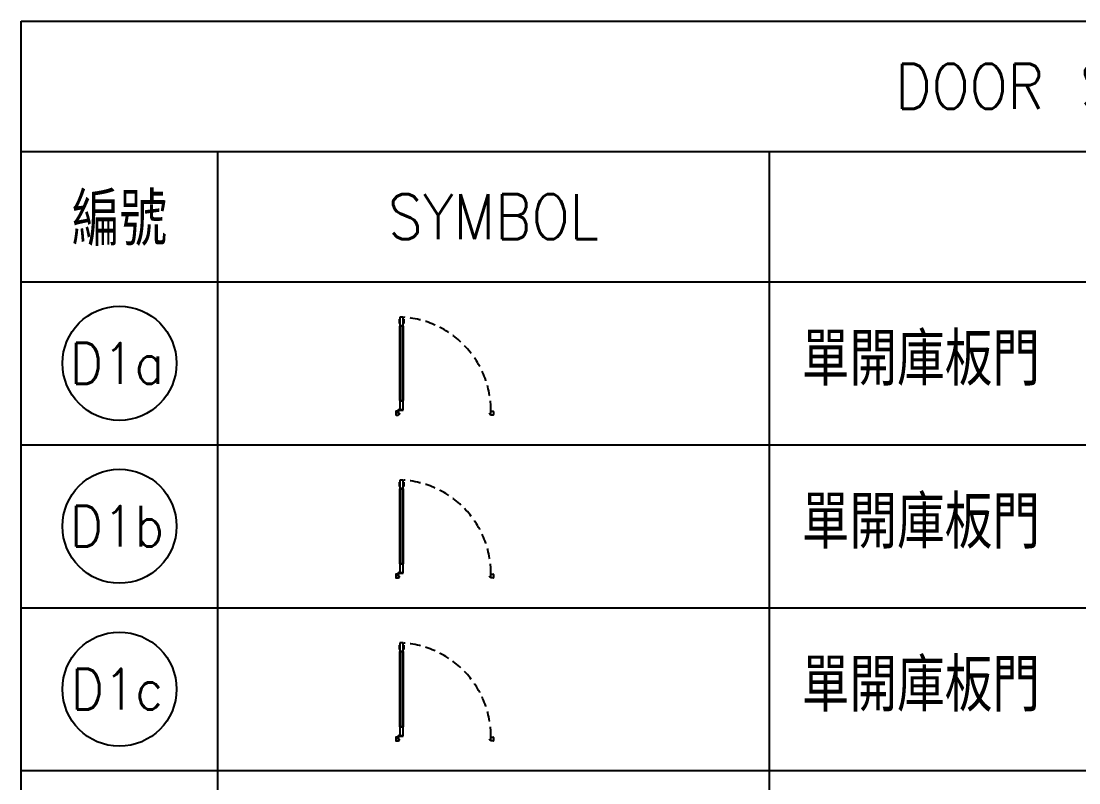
# Model space of a CAD drawing. Header units: millimetres. Extents: x -960 to 41501, y -1010 to 11880.
# Drawn here: x 32120 to 33419, y 3106 to 4041 of the extents above; entities that cross this region are included whole.
import ezdxf
from ezdxf.enums import TextEntityAlignment as Align

# ---------------------------------------------------------------- set-up
doc = ezdxf.new("R2010")
doc.units = ezdxf.units.MM
doc.header["$LTSCALE"] = 100
doc.linetypes.add('188K-SM-03-F10-ARCH-PA-Y2257103$0$DASHED', pattern=[19.05, 12.7, -6.35])
doc.layers.add('188K-SM-03-F10-ARCH-PA-Y2257103$0$K-TXT', color=7, linetype='Continuous')
doc.styles.add('188K-SM-03-F10-ARCH-PA-Y2257103$0$Standard', font='txt.shx', dxfattribs={"bigfont": 'chineset.shx'})

# ---------------------------------------------------------------- blocks, each defined once
blk = doc.blocks.new('188K-SM-03-F10-ARCH-PA-Y2257103')
at = {"layer": '188K-SM-03-F10-ARCH-PA-Y2257103$0$K-TXT'}
for p, q in [((32120.4, 4041.1), (35127.6, 4041.1)), ((32120.4, 321.1), (32120.4, 4041.1)), ((32120.4, 3881.1), (35127.6, 3881.1)), ((32361.8, 321.1), (32361.8, 3881.1)), ((33038.6, 3881.1), (33038.6, 321.1)), ((32120.4, 3721.1), (35127.6, 3721.1)), ((32120.4, 3521.1), (35127.6, 3521.1)), ((32120.4, 3321.1), (35127.6, 3321.1)), ((32120.4, 3121.1), (35127.6, 3121.1))]:
    blk.add_line(p, q, dxfattribs=at)
at = {"layer": '188K-SM-03-F10-ARCH-PA-Y2257103$0$K-TXT', "color": 4, "ltscale": 0.1}
for p, q in [((32585.2, 3675.1, 0), (32584.4, 3675.1, 0)), ((32584.4, 3675.1, 0), (32584.4, 3669.9, 0)), ((32589.4, 3677.8, 0), (32585.2, 3677.8, 0)), ((32585.2, 3677.8, 0), (32585.2, 3667.2, 0)), ((32585.2, 3669.9, 0), (32585.2, 3675.1, 0)), ((32589.4, 3667.2, 0), (32589.4, 3677.8, 0)), ((32589.4, 3675.1, 0), (32590.2, 3675.1, 0)), ((32589.4, 3669.9, 0), (32589.4, 3675.1, 0)), ((32590.2, 3675.1, 0), (32590.2, 3669.9, 0)), ((32584.4, 3669.9, 0), (32585.2, 3669.9, 0)), ((32585.2, 3667.2, 0), (32589.4, 3667.2, 0)), ((32585.3, 3667.3, 0), (32585.3, 3666, 0)), ((32589.3, 3667.3, 0), (32585.3, 3667.3, 0)), ((32585.3, 3666, 0), (32585.4, 3665.9, 0)), ((32585.4, 3667, 0), (32585.4, 3667.2, 0)), ((32585.4, 3667.2, 0), (32587.3, 3667.2, 0)), ((32585.9, 3667, 0), (32585.4, 3667, 0)), ((32585.4, 3666.9, 0), (32585.9, 3666.9, 0)), ((32585.4, 3575.3, 0), (32585.4, 3666.9, 0)), ((32585.4, 3666.9, 0), (32585.5, 3666.9, 0)), ((32585.4, 3666.1, 0), (32585.4, 3666.8, 0)), ((32585.4, 3665.9, 0), (32585.4, 3666.1, 0)), ((32585.5, 3666.9, 0), (32585.5, 3575.3, 0)), ((32585.9, 3666.9, 0), (32585.9, 3666.9, 0)), ((32587.3, 3667.2, 0), (32587.3, 3667.2, 0)), ((32587.3, 3667.2, 0), (32587.3, 3667.2, 0)), ((32587.3, 3667.2, 0), (32589.2, 3667.2, 0)), ((32589.2, 3667, 0), (32588.7, 3667, 0)), ((32588.7, 3666.9, 0), (32588.7, 3666.9, 0)), ((32588.7, 3666.9, 0), (32589.2, 3666.9, 0)), ((32589.1, 3575.3, 0), (32589.1, 3666.9, 0)), ((32589.1, 3666.9, 0), (32589.2, 3666.9, 0)), ((32589.2, 3667.2, 0), (32589.2, 3667, 0)), ((32589.2, 3666.9, 0), (32589.2, 3575.3, 0)), ((32589.2, 3666.8, 0), (32589.2, 3666.1, 0)), ((32589.2, 3666.1, 0), (32589.2, 3665.9, 0)), ((32589.2, 3665.9, 0), (32589.3, 3666, 0)), ((32589.3, 3666, 0), (32589.3, 3667.3, 0)), ((32590.2, 3669.9, 0), (32589.4, 3669.9, 0)), ((32589.4, 3575, 0), (32585.2, 3575, 0)), ((32585.2, 3575, 0), (32585.2, 3563.4, 0)), ((32585.5, 3575.3, 0), (32585.4, 3575.3, 0)), ((32589.2, 3575.3, 0), (32589.1, 3575.3, 0)), ((32589.4, 3563.4, 0), (32589.4, 3575, 0)), ((32580.2, 3561.7, 0), (32580.2, 3558.1, 0)), ((32583.2, 3562.2, 0), (32580.7, 3562.2, 0)), ((32580.7, 3557.6, 0), (32583.1, 3557.6, 0)), ((32583.1, 3557.6, 0), (32584.8, 3558.7, 0)), ((32583.6, 3562.8, 0), (32583.3, 3562.8, 0)), ((32583.3, 3562.8, 0), (32583.3, 3560.3, 0)), ((32583.3, 3559.5, 0), (32583.3, 3562.1, 0)), ((32583.3, 3560.3, 0), (32583.6, 3560.3, 0)), ((32584.2, 3559.5, 0), (32583.3, 3559.5, 0)), ((32583.6, 3560.3, 0), (32583.6, 3562.8, 0)), ((32584, 3559.2, 0), (32584, 3559.4, 0)), ((32584, 3559.4, 0), (32584.2, 3559.4, 0)), ((32584.8, 3559.2, 0), (32584, 3559.2, 0)), ((32589.1, 3563.9, 0), (32584.4, 3563.9, 0)), ((32584.4, 3563.9, 0), (32584.4, 3563.6, 0)), ((32584.4, 3563.6, 0), (32589.1, 3563.6, 0)), ((32584.9, 3559.5, 0), (32584.6, 3559.5, 0)), ((32584.6, 3559.4, 0), (32584.8, 3559.4, 0)), ((32584.8, 3559.4, 0), (32584.8, 3559.2, 0)), ((32584.9, 3559, 0), (32584.9, 3559.4, 0)), ((32585.2, 3563.4, 0), (32589.4, 3563.4, 0)), ((32589.1, 3563.6, 0), (32589.1, 3563.9, 0)), ((32695.5, 3559, 0), (32695.5, 3559.4, 0)), ((32695.6, 3559.5, 0), (32695.8, 3559.5, 0)), ((32695.6, 3559.4, 0), (32695.6, 3559.2, 0)), ((32695.8, 3559.4, 0), (32695.6, 3559.4, 0)), ((32695.6, 3559.2, 0), (32696.4, 3559.2, 0)), ((32697.3, 3557.6, 0), (32695.6, 3558.7, 0)), ((32696.3, 3559.5, 0), (32697.1, 3559.5, 0)), ((32696.4, 3559.4, 0), (32696.3, 3559.4, 0)), ((32696.4, 3559.2, 0), (32696.4, 3559.4, 0)), ((32697.1, 3559.5, 0), (32697.1, 3562.1, 0)), ((32697.2, 3562.2, 0), (32699.7, 3562.2, 0)), ((32699.7, 3557.6, 0), (32697.3, 3557.6, 0)), ((32700.2, 3561.7, 0), (32700.2, 3558.1, 0)), ((32585.2, 3475.1, 0), (32584.4, 3475.1, 0)), ((32584.4, 3475.1, 0), (32584.4, 3469.9, 0)), ((32584.4, 3469.9, 0), (32585.2, 3469.9, 0)), ((32589.4, 3477.8, 0), (32585.2, 3477.8, 0)), ((32585.2, 3477.8, 0), (32585.2, 3467.2, 0)), ((32585.2, 3469.9, 0), (32585.2, 3475.1, 0)), ((32585.2, 3467.2, 0), (32589.4, 3467.2, 0)), ((32585.3, 3467.3, 0), (32585.3, 3466, 0)), ((32589.3, 3467.3, 0), (32585.3, 3467.3, 0)), ((32585.4, 3467, 0), (32585.4, 3467.2, 0)), ((32585.4, 3467.2, 0), (32587.3, 3467.2, 0)), ((32585.9, 3467, 0), (32585.4, 3467, 0)), ((32585.4, 3466.9, 0), (32585.9, 3466.9, 0)), ((32585.4, 3375.3, 0), (32585.4, 3466.9, 0)), ((32585.4, 3466.9, 0), (32585.5, 3466.9, 0)), ((32585.4, 3466.1, 0), (32585.4, 3466.8, 0)), ((32585.5, 3466.9, 0), (32585.5, 3375.3, 0)), ((32585.9, 3466.9, 0), (32585.9, 3466.9, 0)), ((32587.3, 3467.2, 0), (32587.3, 3467.2, 0)), ((32587.3, 3467.2, 0), (32587.3, 3467.2, 0)), ((32587.3, 3467.2, 0), (32589.2, 3467.2, 0)), ((32589.2, 3467, 0), (32588.7, 3467, 0)), ((32588.7, 3466.9, 0), (32588.7, 3466.9, 0)), ((32588.7, 3466.9, 0), (32589.2, 3466.9, 0)), ((32589.1, 3375.3, 0), (32589.1, 3466.9, 0)), ((32589.1, 3466.9, 0), (32589.2, 3466.9, 0)), ((32589.2, 3467.2, 0), (32589.2, 3467, 0)), ((32589.2, 3466.9, 0), (32589.2, 3375.3, 0)), ((32589.2, 3466.8, 0), (32589.2, 3466.1, 0)), ((32589.3, 3466, 0), (32589.3, 3467.3, 0)), ((32589.4, 3467.2, 0), (32589.4, 3477.8, 0)), ((32589.4, 3475.1, 0), (32590.2, 3475.1, 0)), ((32589.4, 3469.9, 0), (32589.4, 3475.1, 0)), ((32590.2, 3469.9, 0), (32589.4, 3469.9, 0)), ((32590.2, 3475.1, 0), (32590.2, 3469.9, 0)), ((32585.3, 3466, 0), (32585.4, 3465.9, 0)), ((32585.4, 3465.9, 0), (32585.4, 3466.1, 0)), ((32589.2, 3466.1, 0), (32589.2, 3465.9, 0)), ((32589.2, 3465.9, 0), (32589.3, 3466, 0)), ((32583.6, 3362.8, 0), (32583.3, 3362.8, 0)), ((32583.3, 3362.8, 0), (32583.3, 3360.3, 0)), ((32583.6, 3360.3, 0), (32583.6, 3362.8, 0)), ((32589.1, 3363.9, 0), (32584.4, 3363.9, 0)), ((32584.4, 3363.9, 0), (32584.4, 3363.6, 0)), ((32584.4, 3363.6, 0), (32589.1, 3363.6, 0)), ((32589.4, 3375, 0), (32585.2, 3375, 0)), ((32585.2, 3375, 0), (32585.2, 3363.4, 0)), ((32585.2, 3363.4, 0), (32589.4, 3363.4, 0)), ((32585.5, 3375.3, 0), (32585.4, 3375.3, 0)), ((32589.2, 3375.3, 0), (32589.1, 3375.3, 0)), ((32589.1, 3363.6, 0), (32589.1, 3363.9, 0)), ((32589.4, 3363.4, 0), (32589.4, 3375, 0)), ((32580.2, 3361.7, 0), (32580.2, 3358.1, 0)), ((32583.2, 3362.2, 0), (32580.7, 3362.2, 0)), ((32580.7, 3357.6, 0), (32583.1, 3357.6, 0)), ((32583.1, 3357.6, 0), (32584.8, 3358.7, 0)), ((32583.3, 3359.5, 0), (32583.3, 3362.1, 0)), ((32583.3, 3360.3, 0), (32583.6, 3360.3, 0)), ((32584.2, 3359.5, 0), (32583.3, 3359.5, 0)), ((32584, 3359.2, 0), (32584, 3359.4, 0)), ((32584, 3359.4, 0), (32584.2, 3359.4, 0)), ((32584.8, 3359.2, 0), (32584, 3359.2, 0)), ((32584.9, 3359.5, 0), (32584.6, 3359.5, 0)), ((32584.6, 3359.4, 0), (32584.8, 3359.4, 0)), ((32584.8, 3359.4, 0), (32584.8, 3359.2, 0)), ((32584.9, 3359, 0), (32584.9, 3359.4, 0)), ((32695.5, 3359, 0), (32695.5, 3359.4, 0)), ((32695.6, 3359.5, 0), (32695.8, 3359.5, 0)), ((32695.6, 3359.4, 0), (32695.6, 3359.2, 0)), ((32695.8, 3359.4, 0), (32695.6, 3359.4, 0)), ((32695.6, 3359.2, 0), (32696.4, 3359.2, 0)), ((32697.3, 3357.6, 0), (32695.6, 3358.7, 0)), ((32696.3, 3359.5, 0), (32697.1, 3359.5, 0)), ((32696.4, 3359.4, 0), (32696.3, 3359.4, 0)), ((32696.4, 3359.2, 0), (32696.4, 3359.4, 0)), ((32697.1, 3359.5, 0), (32697.1, 3362.1, 0)), ((32697.2, 3362.2, 0), (32699.7, 3362.2, 0)), ((32699.7, 3357.6, 0), (32697.3, 3357.6, 0)), ((32700.2, 3361.7, 0), (32700.2, 3358.1, 0)), ((32585.2, 3275.1, 0), (32584.4, 3275.1, 0)), ((32584.4, 3275.1, 0), (32584.4, 3269.9, 0)), ((32589.4, 3277.8, 0), (32585.2, 3277.8, 0)), ((32585.2, 3277.8, 0), (32585.2, 3267.2, 0)), ((32585.2, 3269.9, 0), (32585.2, 3275.1, 0)), ((32589.4, 3267.2, 0), (32589.4, 3277.8, 0)), ((32589.4, 3275.1, 0), (32590.2, 3275.1, 0)), ((32589.4, 3269.9, 0), (32589.4, 3275.1, 0)), ((32590.2, 3275.1, 0), (32590.2, 3269.9, 0)), ((32584.4, 3269.9, 0), (32585.2, 3269.9, 0)), ((32585.2, 3267.2, 0), (32589.4, 3267.2, 0)), ((32585.3, 3267.3, 0), (32585.3, 3266, 0)), ((32589.3, 3267.3, 0), (32585.3, 3267.3, 0)), ((32585.3, 3266, 0), (32585.4, 3265.9, 0)), ((32585.4, 3267, 0), (32585.4, 3267.2, 0)), ((32585.4, 3267.2, 0), (32587.3, 3267.2, 0)), ((32585.9, 3267, 0), (32585.4, 3267, 0)), ((32585.4, 3266.9, 0), (32585.9, 3266.9, 0)), ((32585.4, 3175.3, 0), (32585.4, 3266.9, 0)), ((32585.4, 3266.9, 0), (32585.5, 3266.9, 0)), ((32585.4, 3266.1, 0), (32585.4, 3266.8, 0)), ((32585.4, 3265.9, 0), (32585.4, 3266.1, 0)), ((32585.5, 3266.9, 0), (32585.5, 3175.3, 0)), ((32585.9, 3266.9, 0), (32585.9, 3266.9, 0)), ((32587.3, 3267.2, 0), (32587.3, 3267.2, 0)), ((32587.3, 3267.2, 0), (32587.3, 3267.2, 0)), ((32587.3, 3267.2, 0), (32589.2, 3267.2, 0)), ((32589.2, 3267, 0), (32588.7, 3267, 0)), ((32588.7, 3266.9, 0), (32588.7, 3266.9, 0)), ((32588.7, 3266.9, 0), (32589.2, 3266.9, 0)), ((32589.1, 3175.3, 0), (32589.1, 3266.9, 0)), ((32589.1, 3266.9, 0), (32589.2, 3266.9, 0)), ((32589.2, 3267.2, 0), (32589.2, 3267, 0)), ((32589.2, 3266.9, 0), (32589.2, 3175.3, 0)), ((32589.2, 3266.8, 0), (32589.2, 3266.1, 0)), ((32589.2, 3266.1, 0), (32589.2, 3265.9, 0)), ((32589.2, 3265.9, 0), (32589.3, 3266, 0)), ((32589.3, 3266, 0), (32589.3, 3267.3, 0)), ((32590.2, 3269.9, 0), (32589.4, 3269.9, 0)), ((32589.4, 3175, 0), (32585.2, 3175, 0)), ((32585.2, 3175, 0), (32585.2, 3163.4, 0)), ((32585.5, 3175.3, 0), (32585.4, 3175.3, 0)), ((32589.2, 3175.3, 0), (32589.1, 3175.3, 0)), ((32589.4, 3163.4, 0), (32589.4, 3175, 0)), ((32580.2, 3161.7, 0), (32580.2, 3158.1, 0)), ((32583.2, 3162.2, 0), (32580.7, 3162.2, 0)), ((32580.7, 3157.6, 0), (32583.1, 3157.6, 0)), ((32583.1, 3157.6, 0), (32584.8, 3158.7, 0)), ((32583.6, 3162.8, 0), (32583.3, 3162.8, 0)), ((32583.3, 3162.8, 0), (32583.3, 3160.3, 0)), ((32583.3, 3159.5, 0), (32583.3, 3162.1, 0)), ((32583.3, 3160.3, 0), (32583.6, 3160.3, 0)), ((32584.2, 3159.5, 0), (32583.3, 3159.5, 0)), ((32583.6, 3160.3, 0), (32583.6, 3162.8, 0)), ((32584, 3159.2, 0), (32584, 3159.4, 0)), ((32584, 3159.4, 0), (32584.2, 3159.4, 0)), ((32584.8, 3159.2, 0), (32584, 3159.2, 0)), ((32589.1, 3163.9, 0), (32584.4, 3163.9, 0)), ((32584.4, 3163.9, 0), (32584.4, 3163.6, 0)), ((32584.4, 3163.6, 0), (32589.1, 3163.6, 0)), ((32584.9, 3159.5, 0), (32584.6, 3159.5, 0)), ((32584.6, 3159.4, 0), (32584.8, 3159.4, 0)), ((32584.8, 3159.4, 0), (32584.8, 3159.2, 0)), ((32584.9, 3159, 0), (32584.9, 3159.4, 0)), ((32585.2, 3163.4, 0), (32589.4, 3163.4, 0)), ((32589.1, 3163.6, 0), (32589.1, 3163.9, 0)), ((32695.5, 3159, 0), (32695.5, 3159.4, 0)), ((32695.6, 3159.5, 0), (32695.8, 3159.5, 0)), ((32695.6, 3159.4, 0), (32695.6, 3159.2, 0)), ((32695.8, 3159.4, 0), (32695.6, 3159.4, 0)), ((32695.6, 3159.2, 0), (32696.4, 3159.2, 0)), ((32697.3, 3157.6, 0), (32695.6, 3158.7, 0)), ((32696.3, 3159.5, 0), (32697.1, 3159.5, 0)), ((32696.4, 3159.4, 0), (32696.3, 3159.4, 0)), ((32696.4, 3159.2, 0), (32696.4, 3159.4, 0)), ((32697.1, 3159.5, 0), (32697.1, 3162.1, 0)), ((32697.2, 3162.2, 0), (32699.7, 3162.2, 0)), ((32699.7, 3157.6, 0), (32697.3, 3157.6, 0)), ((32700.2, 3161.7, 0), (32700.2, 3158.1, 0))]:
    blk.add_line(p, q, dxfattribs=at)
at = {"layer": '188K-SM-03-F10-ARCH-PA-Y2257103$0$K-TXT', "color": 4, "ltscale": 0.1, "elevation": 0}
for points in [[(32587.3, 3575), (32587.3, 3575), (32585.4, 3575, -0.414214), (32585.4, 3575), (32585.4, 3575.2, -0.414214), (32585.4, 3575.2), (32585.9, 3575.2, 0.414214), (32585.9, 3575.3), (32585.9, 3575.3, 0.414214), (32585.9, 3575.3), (32585.4, 3575.3, -0.414214), (32585.4, 3575.4), (32585.4, 3576.1, -0.414214), (32585.4, 3576.1), (32585.4, 3576.1, 0.414214), (32585.4, 3576.2), (32585.4, 3576.3, 0.72636), (32585.4, 3576.3), (32585.3, 3576.2, 0.158507), (32585.3, 3576.2), (32585.3, 3574.9, 0.414214), (32585.3, 3574.9), (32589.3, 3574.9, 0.414214), (32589.3, 3574.9), (32589.3, 3576.2, 0.158507), (32589.3, 3576.2), (32589.2, 3576.3, 0.72636), (32589.2, 3576.3), (32589.2, 3576.2, 0.414214), (32589.2, 3576.1, -0.414214), (32589.2, 3576.1), (32589.2, 3575.4, -0.414214), (32589.2, 3575.3), (32588.7, 3575.3, 0.414214), (32588.7, 3575.3), (32588.7, 3575.3, 0.414214), (32588.7, 3575.2), (32589.2, 3575.2, -0.414214), (32589.2, 3575.2), (32589.2, 3575, -0.414214), (32589.2, 3575), (32587.3, 3575)], [(32587.3, 3375), (32587.3, 3375), (32585.4, 3375, -0.414214), (32585.4, 3375), (32585.4, 3375.2, -0.414214), (32585.4, 3375.2), (32585.9, 3375.2, 0.414214), (32585.9, 3375.3), (32585.9, 3375.3, 0.414214), (32585.9, 3375.3), (32585.4, 3375.3, -0.414214), (32585.4, 3375.4), (32585.4, 3376.1, -0.414214), (32585.4, 3376.1), (32585.4, 3376.1, 0.414214), (32585.4, 3376.2), (32585.4, 3376.3, 0.72636), (32585.4, 3376.3), (32585.3, 3376.2, 0.158507), (32585.3, 3376.2), (32585.3, 3374.9, 0.414214), (32585.3, 3374.9), (32589.3, 3374.9, 0.414214), (32589.3, 3374.9), (32589.3, 3376.2, 0.158507), (32589.3, 3376.2), (32589.2, 3376.3, 0.72636), (32589.2, 3376.3), (32589.2, 3376.2, 0.414214), (32589.2, 3376.1, -0.414214), (32589.2, 3376.1), (32589.2, 3375.4, -0.414214), (32589.2, 3375.3), (32588.7, 3375.3, 0.414214), (32588.7, 3375.3), (32588.7, 3375.3, 0.414214), (32588.7, 3375.2), (32589.2, 3375.2, -0.414214), (32589.2, 3375.2), (32589.2, 3375, -0.414214), (32589.2, 3375), (32587.3, 3375)], [(32587.3, 3175), (32587.3, 3175), (32585.4, 3175, -0.414214), (32585.4, 3175), (32585.4, 3175.2, -0.414214), (32585.4, 3175.2), (32585.9, 3175.2, 0.414214), (32585.9, 3175.3), (32585.9, 3175.3, 0.414214), (32585.9, 3175.3), (32585.4, 3175.3, -0.414214), (32585.4, 3175.4), (32585.4, 3176.1, -0.414214), (32585.4, 3176.1), (32585.4, 3176.1, 0.414214), (32585.4, 3176.2), (32585.4, 3176.3, 0.72636), (32585.4, 3176.3), (32585.3, 3176.2, 0.158507), (32585.3, 3176.2), (32585.3, 3174.9, 0.414214), (32585.3, 3174.9), (32589.3, 3174.9, 0.414214), (32589.3, 3174.9), (32589.3, 3176.2, 0.158507), (32589.3, 3176.2), (32589.2, 3176.3, 0.72636), (32589.2, 3176.3), (32589.2, 3176.2, 0.414214), (32589.2, 3176.1, -0.414214), (32589.2, 3176.1), (32589.2, 3175.4, -0.414214), (32589.2, 3175.3), (32588.7, 3175.3, 0.414214), (32588.7, 3175.3), (32588.7, 3175.3, 0.414214), (32588.7, 3175.2), (32589.2, 3175.2, -0.414214), (32589.2, 3175.2), (32589.2, 3175, -0.414214), (32589.2, 3175), (32587.3, 3175)]]:
    blk.add_lwpolyline(points, format="xyb", close=True, dxfattribs=at)
at = {"layer": '188K-SM-03-F10-ARCH-PA-Y2257103$0$K-TXT'}
for centre in [(32241.1, 3621.1), (32241.1, 3421.1), (32241.1, 3221.1)]:
    blk.add_circle(centre, 70, dxfattribs=at)
at = {"layer": '188K-SM-03-F10-ARCH-PA-Y2257103$0$K-TXT', "color": 4, "linetype": '188K-SM-03-F10-ARCH-PA-Y2257103$0$DASHED', "ltscale": 0.01}
for centre in [(32581.8, 3562.6, 0), (32581.8, 3362.6, 0), (32581.8, 3162.6, 0)]:
    blk.add_arc(centre, 115.3, 359.8531, 85.8135, dxfattribs=at)
at = {"layer": '188K-SM-03-F10-ARCH-PA-Y2257103$0$K-TXT', "color": 4, "ltscale": 0.1}
for centre, radius, start, end in [((32585.3, 3667.3, 0), 0.0313, 90, 180), ((32585.3, 3666, 0), 0.0313, 180, 216.0274), ((32585.4, 3667.2, 0), 0.0313, 90, 180), ((32585.4, 3667, 0), 0.0313, 180, 270), ((32585.4, 3666.8, 0), 0.0313, 90, 180), ((32585.4, 3666.1, 0), 0.0209, 360, 90), ((32585.4, 3666.1, 0), 0.0209, 180, 270), ((32585.4, 3665.9, 0), 0.0313, 216.0274, 360), ((32585.9, 3666.9, 0), 0.0313, 0, 90), ((32585.9, 3666.9, 0), 0.0313, 270, 0), ((32588.7, 3666.9, 0), 0.0313, 90, 180), ((32588.7, 3666.9, 0), 0.0313, 180, 270), ((32589.2, 3667.2, 0), 0.0313, 360, 90), ((32589.2, 3667, 0), 0.0313, 270, 0), ((32589.2, 3666.8, 0), 0.0313, 0, 90), ((32589.2, 3666.1, 0), 0.0209, 270, 360), ((32589.2, 3666.1, 0), 0.0209, 90, 180), ((32589.2, 3665.9, 0), 0.0313, 180, 323.9726), ((32589.3, 3667.3, 0), 0.0313, 360, 90), ((32589.3, 3666, 0), 0.0313, 323.9726, 360), ((32585.3, 3467.3, 0), 0.0313, 90, 180), ((32585.4, 3467.2, 0), 0.0313, 90, 180), ((32585.4, 3467, 0), 0.0313, 180, 270), ((32585.4, 3466.8, 0), 0.0313, 90, 180), ((32585.9, 3466.9, 0), 0.0313, 0, 90), ((32585.9, 3466.9, 0), 0.0313, 270, 0), ((32588.7, 3466.9, 0), 0.0313, 90, 180), ((32588.7, 3466.9, 0), 0.0313, 180, 270), ((32589.2, 3467.2, 0), 0.0313, 360, 90), ((32589.2, 3467, 0), 0.0313, 270, 0), ((32589.2, 3466.8, 0), 0.0313, 0, 90), ((32589.3, 3467.3, 0), 0.0313, 360, 90), ((32585.3, 3466, 0), 0.0313, 180, 216.0274), ((32585.4, 3466.1, 0), 0.0209, 360, 90), ((32585.4, 3466.1, 0), 0.0209, 180, 270), ((32585.4, 3465.9, 0), 0.0313, 216.0274, 360), ((32589.2, 3466.1, 0), 0.0209, 270, 360), ((32589.2, 3466.1, 0), 0.0209, 90, 180), ((32589.2, 3465.9, 0), 0.0313, 180, 323.9726), ((32589.3, 3466, 0), 0.0313, 323.9726, 360), ((32585.3, 3267.3, 0), 0.0313, 90, 180), ((32585.3, 3266, 0), 0.0313, 180, 216.0274), ((32585.4, 3267.2, 0), 0.0313, 90, 180), ((32585.4, 3267, 0), 0.0313, 180, 270), ((32585.4, 3266.8, 0), 0.0313, 90, 180), ((32585.4, 3266.1, 0), 0.0209, 360, 90), ((32585.4, 3266.1, 0), 0.0209, 180, 270), ((32585.4, 3265.9, 0), 0.0313, 216.0274, 360), ((32585.9, 3266.9, 0), 0.0313, 0, 90), ((32585.9, 3266.9, 0), 0.0313, 270, 0), ((32588.7, 3266.9, 0), 0.0313, 90, 180), ((32588.7, 3266.9, 0), 0.0313, 180, 270), ((32589.2, 3267.2, 0), 0.0313, 360, 90), ((32589.2, 3267, 0), 0.0313, 270, 0), ((32589.2, 3266.8, 0), 0.0313, 0, 90), ((32589.2, 3266.1, 0), 0.0209, 270, 360), ((32589.2, 3266.1, 0), 0.0209, 90, 180), ((32589.2, 3265.9, 0), 0.0313, 180, 323.9726), ((32589.3, 3267.3, 0), 0.0313, 360, 90), ((32589.3, 3266, 0), 0.0313, 323.9726, 360)]:
    blk.add_arc(centre, radius, start, end, dxfattribs=at)
for centre, major_axis, start_param, end_param in [((32580.7, 3561.7, 0), (0.369, -0.369), 2.356194, 3.926991), ((32580.7, 3558.1, 0), (-0.369, -0.369), 5.497787, 7.068583), ((32583.2, 3562.1, 0), (0.111, -0.111), 7.068583, 8.63938), ((32584.2, 3559.4, 0), (-0.0369, -0.0369), 0.785398, 3.926991), ((32584.6, 3559.4, 0), (-0.0369, -0.0369), 3.926991, 7.068583), ((32584.6, 3559, 0), (0.221, -0.221), 6.162283, 7.068583), ((32584.9, 3559.4, 0), (0.0369, -0.0369), 7.068583, 8.63938), ((32695.6, 3559.4, 0), (-0.0369, -0.0369), -2.356194, -0.785398), ((32695.8, 3559, 0), (-0.221, -0.221), -0.785398, 0.120903), ((32695.8, 3559.4, 0), (0.0369, -0.0369), -0.785398, 2.356194), ((32696.3, 3559.4, 0), (0.0369, -0.0369), 2.356194, 5.497787), ((32697.2, 3562.1, 0), (-0.111, -0.111), -2.356194, -0.785398), ((32699.7, 3561.7, 0), (-0.369, -0.369), 2.356194, 3.926991), ((32699.7, 3558.1, 0), (0.369, -0.369), -0.785398, 0.785398), ((32580.7, 3361.7, 0), (0.369, -0.369), 2.356194, 3.926991), ((32580.7, 3358.1, 0), (-0.369, -0.369), 5.497787, 7.068583), ((32583.2, 3362.1, 0), (0.111, -0.111), 7.068583, 8.63938), ((32584.2, 3359.4, 0), (-0.0369, -0.0369), 0.785398, 3.926991), ((32584.6, 3359.4, 0), (-0.0369, -0.0369), 3.926991, 7.068583), ((32584.6, 3359, 0), (0.221, -0.221), 6.162283, 7.068583), ((32584.9, 3359.4, 0), (0.0369, -0.0369), 7.068583, 8.63938), ((32695.6, 3359.4, 0), (-0.0369, -0.0369), -2.356194, -0.785398), ((32695.8, 3359, 0), (-0.221, -0.221), -0.785398, 0.120903), ((32695.8, 3359.4, 0), (0.0369, -0.0369), -0.785398, 2.356194), ((32696.3, 3359.4, 0), (0.0369, -0.0369), 2.356194, 5.497787), ((32697.2, 3362.1, 0), (-0.111, -0.111), -2.356194, -0.785398), ((32699.7, 3361.7, 0), (-0.369, -0.369), 2.356194, 3.926991), ((32699.7, 3358.1, 0), (0.369, -0.369), -0.785398, 0.785398), ((32580.7, 3161.7, 0), (0.369, -0.369), 2.356194, 3.926991), ((32580.7, 3158.1, 0), (-0.369, -0.369), 5.497787, 7.068583), ((32583.2, 3162.1, 0), (0.111, -0.111), 7.068583, 8.63938), ((32584.2, 3159.4, 0), (-0.0369, -0.0369), 0.785398, 3.926991), ((32584.6, 3159.4, 0), (-0.0369, -0.0369), 3.926991, 7.068583), ((32584.6, 3159, 0), (0.221, -0.221), 6.162283, 7.068583), ((32584.9, 3159.4, 0), (0.0369, -0.0369), 7.068583, 8.63938), ((32695.6, 3159.4, 0), (-0.0369, -0.0369), -2.356194, -0.785398), ((32695.8, 3159, 0), (-0.221, -0.221), -0.785398, 0.120903), ((32695.8, 3159.4, 0), (0.0369, -0.0369), -0.785398, 2.356194), ((32696.3, 3159.4, 0), (0.0369, -0.0369), 2.356194, 5.497787), ((32697.2, 3162.1, 0), (-0.111, -0.111), -2.356194, -0.785398), ((32699.7, 3161.7, 0), (-0.369, -0.369), 2.356194, 3.926991), ((32699.7, 3158.1, 0), (0.369, -0.369), -0.785398, 0.785398)]:
    blk.add_ellipse(centre, major_axis=major_axis, ratio=1, start_param=start_param, end_param=end_param, dxfattribs=at)
at = {"layer": '188K-SM-03-F10-ARCH-PA-Y2257103$0$K-TXT', "color": 4, "ltscale": 0.1, "extrusion": (0, 0, -1)}
for centre in [(32583.8, 3563.4, 0), (32583.8, 3363.4, 0), (32583.8, 3163.4, 0)]:
    blk.add_ellipse(centre, major_axis=(-0.516, 0.516), ratio=1, start_param=5.497787, end_param=11.780972, dxfattribs=at)
at = {"layer": '188K-SM-03-F10-ARCH-PA-Y2257103$0$K-TXT', "style": '188K-SM-03-F10-ARCH-PA-Y2257103$0$Standard', "width": 0.9}
for s, height, p in [('DOOR SYMBOL & LEGEND', 55, (33634, 3961.1)), ('編號', 65, (32241.1, 3801.1)), ('SYMBOL', 55, (32700.2, 3801.1)), ('D1a', 50, (32238.2, 3621.1)), ('D1b', 50, (32238.2, 3421.1)), ('D1c', 50, (32238.2, 3221.1))]:
    blk.add_text(s, height=height, dxfattribs=at).set_placement(p, align=Align.MIDDLE)
for p in [(33078.6, 3626.1), (33078.6, 3426.1), (33078.6, 3226.1)]:
    blk.add_text('單開庫板門 ', height=65, dxfattribs=at).set_placement(p, align=Align.MIDDLE_LEFT)

msp = doc.modelspace()

# ---------------------------------------------------------------- block references
msp.add_blockref('188K-SM-03-F10-ARCH-PA-Y2257103', (0, 0))

doc.saveas('drawing.dxf')
